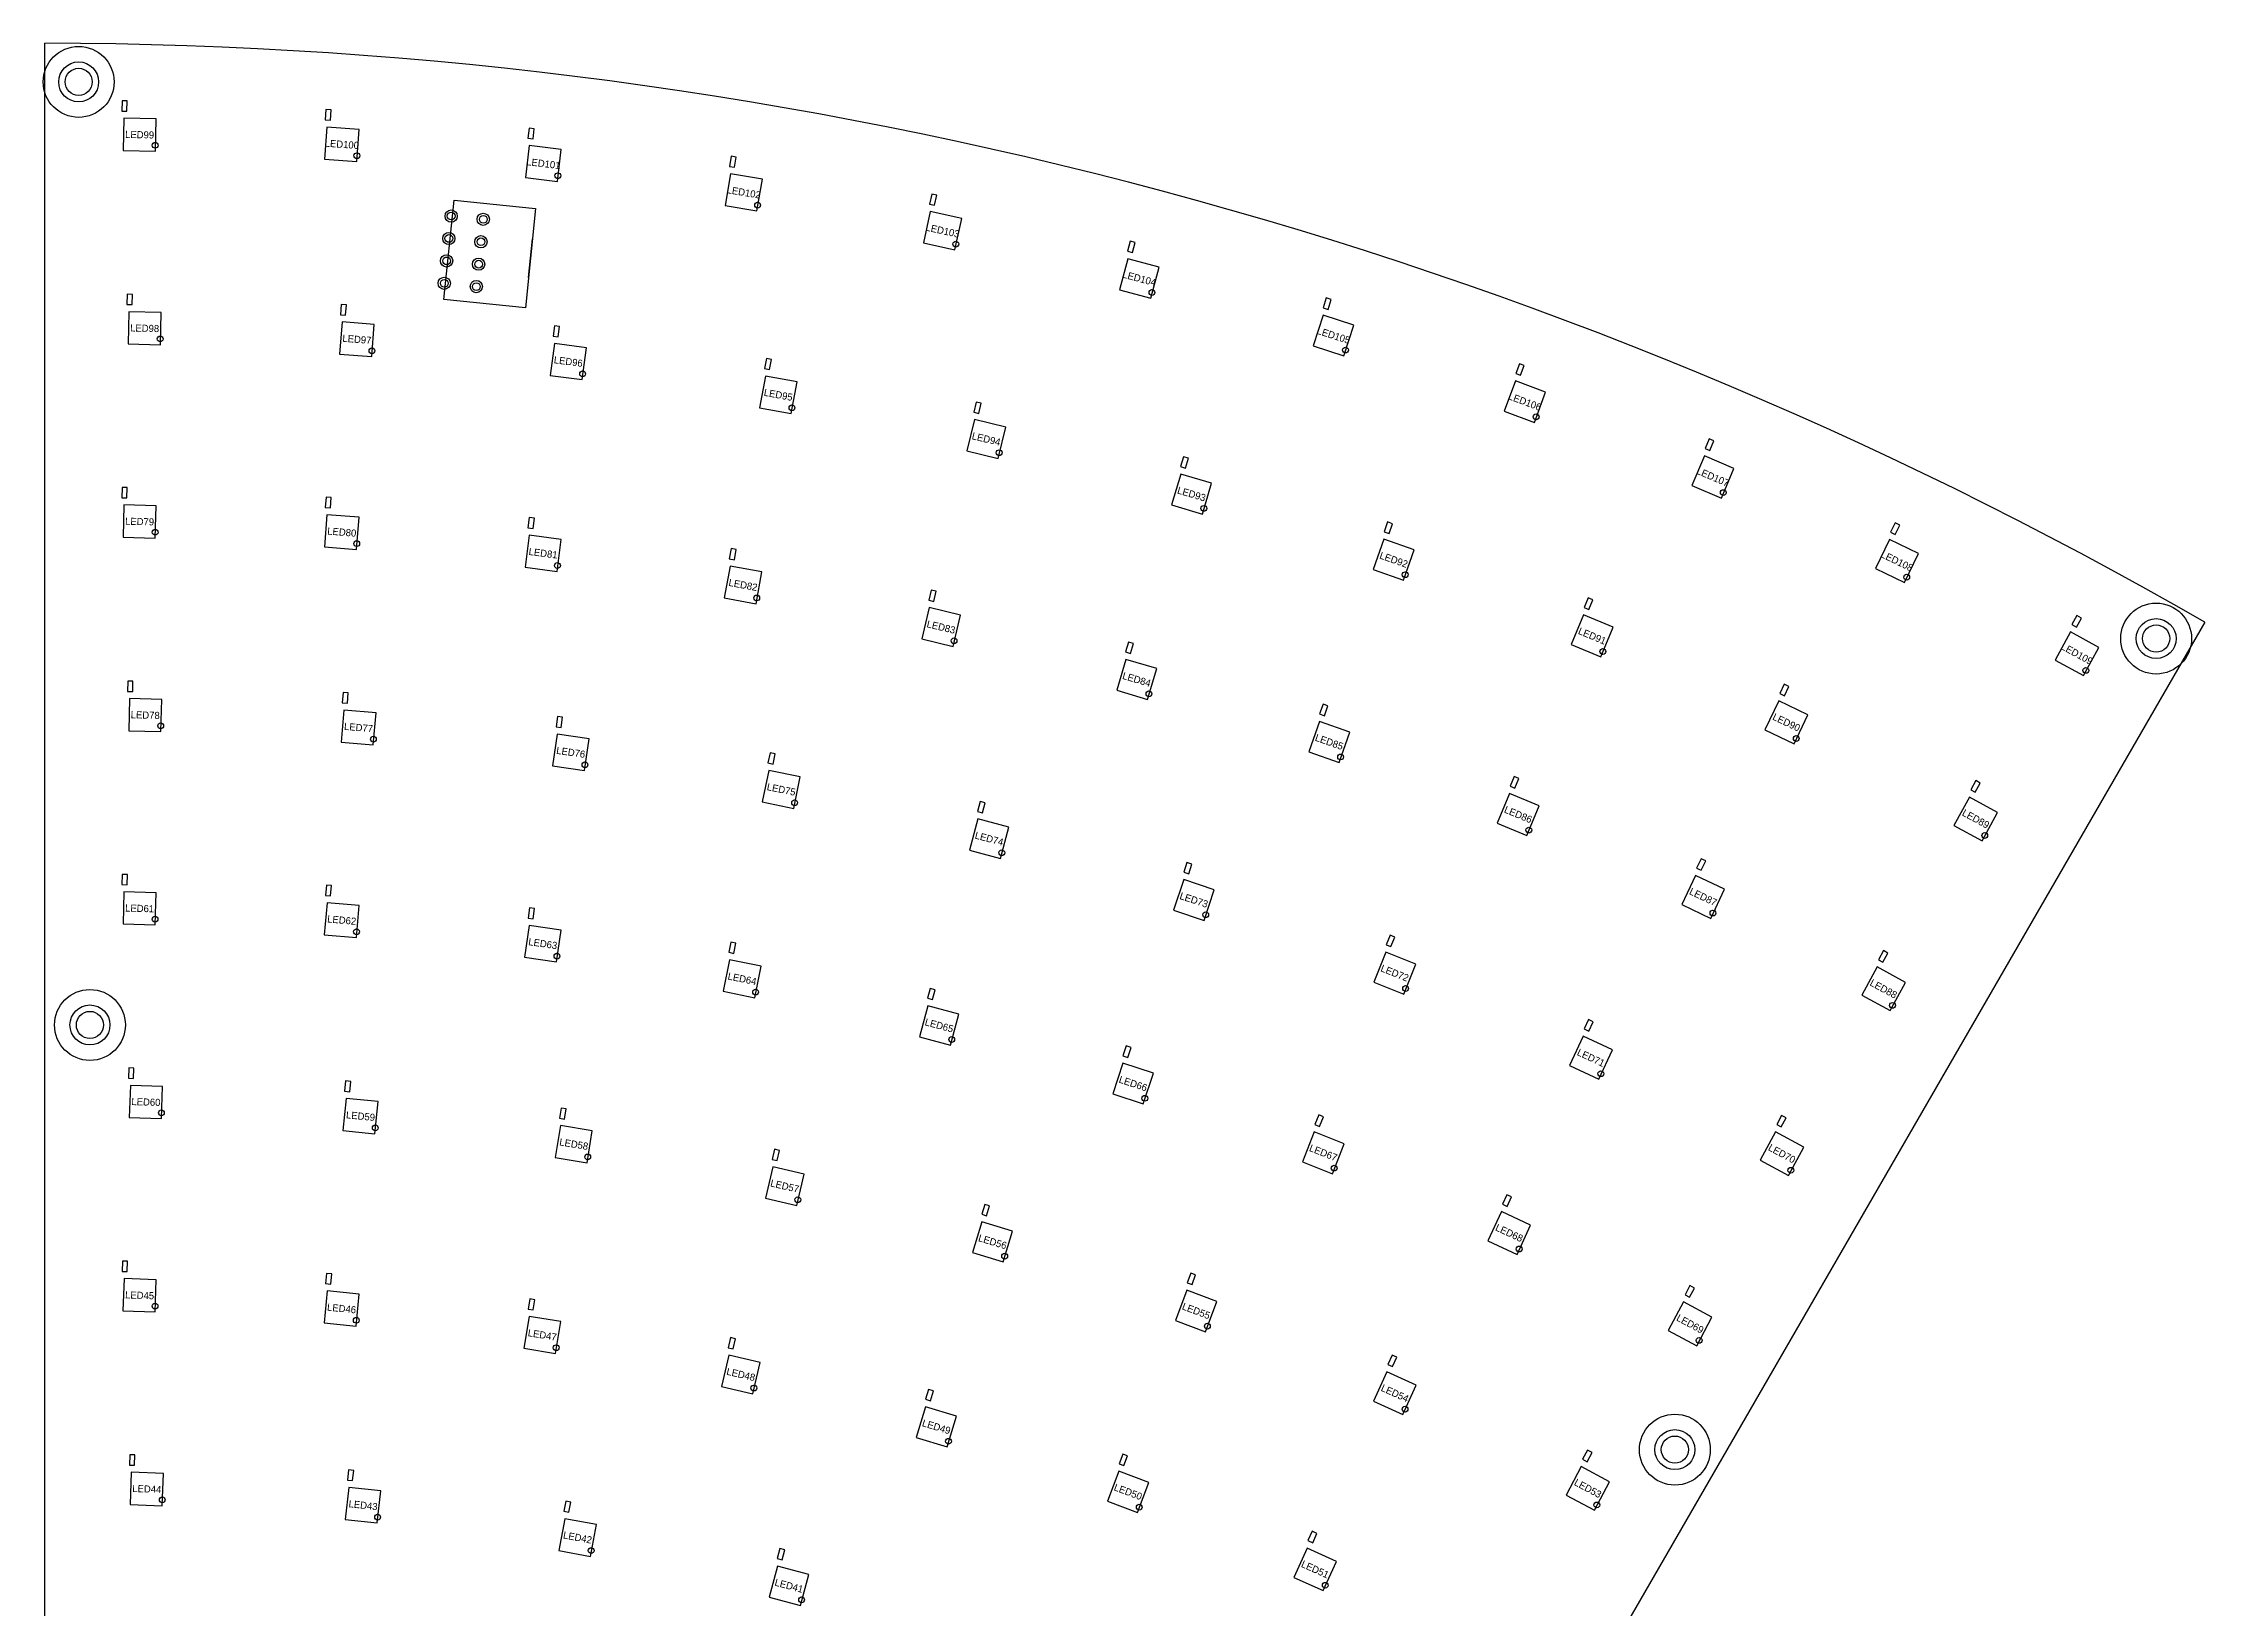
# Model space of a CAD drawing. Header units: millimetres. Extents: x -15 to 320, y -19 to 459.
# Drawn here: x -14.9 to 320.4, y 215.9 to 458.7 of the extents above; entities that cross this region are included whole.
import ezdxf
from ezdxf.enums import TextEntityAlignment as Align

# ---------------------------------------------------------------- set-up
doc = ezdxf.new("R2010")
doc.units = ezdxf.units.MM
for name, color, linetype in [('CAP', 30, 'Continuous'), ('LED', 7, 'Continuous'), ('LED-REF', 8, 'Continuous'), ('MOUNT', 1, 'Continuous'), ('OUTLINE', 2, 'Continuous'), ('WAGO', 3, 'Continuous')]:
    doc.layers.add(name, color=color, linetype=linetype)

msp = doc.modelspace()

# ---------------------------------------------------------------- linework, layer by layer
at = {"layer": 'CAP'}
for points in [[(-1.95, 448.21), (-1.92, 449.81), (-2.72, 449.83), (-2.75, 448.23), (-1.95, 448.21)], [(29.6, 446.81), (29.71, 448.4), (28.92, 448.46), (28.8, 446.86), (29.6, 446.81)], [(61.05, 443.9), (61.24, 445.49), (60.45, 445.58), (60.26, 444), (61.05, 443.9)], [(92.33, 439.5), (92.59, 441.08), (91.8, 441.21), (91.54, 439.64), (92.33, 439.5)], [(123.36, 433.62), (123.7, 435.18), (122.92, 435.35), (122.58, 433.79), (123.36, 433.62)], [(154.08, 426.27), (154.49, 427.82), (153.72, 428.02), (153.3, 426.48), (154.08, 426.27)], [(-1.16, 418.19), (-1.12, 419.79), (-1.92, 419.81), (-1.96, 418.21), (-1.16, 418.19)], [(184.41, 417.46), (184.89, 418.99), (184.13, 419.23), (183.65, 417.71), (184.41, 417.46)], [(31.97, 416.56), (32.1, 418.15), (31.3, 418.22), (31.17, 416.62), (31.97, 416.56)], [(64.97, 413.2), (65.18, 414.78), (64.39, 414.89), (64.18, 413.3), (64.97, 413.2)], [(97.75, 408.11), (98.04, 409.69), (97.26, 409.83), (96.97, 408.26), (97.75, 408.11)], [(214.29, 407.23), (214.85, 408.73), (214.1, 409.01), (213.54, 407.51), (214.29, 407.23)], [(130.22, 401.32), (130.59, 402.88), (129.82, 403.07), (129.44, 401.51), (130.22, 401.32)], [(243.65, 395.58), (244.27, 397.05), (243.54, 397.36), (242.91, 395.89), (243.65, 395.58)], [(162.29, 392.84), (162.74, 394.38), (161.98, 394.6), (161.52, 393.07), (162.29, 392.84)], [(-1.95, 388.2), (-1.9, 389.8), (-2.7, 389.82), (-2.75, 388.22), (-1.95, 388.2)], [(29.62, 386.65), (29.74, 388.25), (28.95, 388.31), (28.82, 386.71), (29.62, 386.65)], [(61.06, 383.45), (61.27, 385.04), (60.47, 385.14), (60.26, 383.56), (61.06, 383.45)], [(193.87, 382.69), (194.41, 384.2), (193.65, 384.47), (193.12, 382.96), (193.87, 382.69)], [(272.42, 382.55), (273.11, 383.99), (272.4, 384.34), (271.7, 382.9), (272.42, 382.55)], [(92.29, 378.62), (92.58, 380.19), (91.79, 380.34), (91.5, 378.76), (92.29, 378.62)], [(123.22, 372.15), (123.59, 373.71), (122.81, 373.89), (122.44, 372.34), (123.22, 372.15)], [(224.88, 370.91), (225.49, 372.38), (224.75, 372.69), (224.14, 371.21), (224.88, 370.91)], [(300.53, 368.16), (301.3, 369.57), (300.6, 369.95), (299.83, 368.54), (300.53, 368.16)], [(153.77, 364.08), (154.22, 365.61), (153.46, 365.84), (153, 364.3), (153.77, 364.08)], [(-1.06, 358.17), (-1.02, 359.77), (-1.82, 359.79), (-1.86, 358.19), (-1.06, 358.17)], [(255.22, 357.51), (255.91, 358.96), (255.19, 359.3), (254.5, 357.86), (255.22, 357.51)], [(32.25, 356.35), (32.39, 357.94), (31.6, 358.01), (31.46, 356.42), (32.25, 356.35)], [(183.86, 354.41), (184.39, 355.92), (183.64, 356.19), (183.1, 354.68), (183.86, 354.41)], [(65.41, 352.59), (65.64, 354.17), (64.85, 354.29), (64.62, 352.71), (65.41, 352.59)], [(98.29, 346.91), (98.61, 348.48), (97.83, 348.64), (97.5, 347.08), (98.29, 346.91)], [(213.4, 343.19), (214.01, 344.67), (213.27, 344.97), (212.66, 343.49), (213.4, 343.19)], [(284.83, 342.55), (285.59, 343.95), (284.89, 344.34), (284.13, 342.93), (284.83, 342.55)], [(130.78, 339.34), (131.2, 340.88), (130.42, 341.09), (130.01, 339.54), (130.78, 339.34)], [(242.31, 330.43), (243, 331.88), (242.28, 332.22), (241.59, 330.78), (242.31, 330.43)], [(-1.94, 328.18), (-1.89, 329.78), (-2.69, 329.8), (-2.74, 328.2), (-1.94, 328.18)], [(162.78, 329.88), (163.28, 331.4), (162.52, 331.65), (162.02, 330.13), (162.78, 329.88)], [(29.64, 326.46), (29.78, 328.05), (28.98, 328.12), (28.84, 326.53), (29.64, 326.46)], [(61.06, 322.91), (61.29, 324.49), (60.5, 324.61), (60.27, 323.02), (61.06, 322.91)], [(92.22, 317.53), (92.54, 319.1), (91.76, 319.26), (91.44, 317.7), (92.22, 317.53)], [(194.17, 318.58), (194.77, 320.07), (194.02, 320.36), (193.43, 318.88), (194.17, 318.58)], [(270.51, 316.18), (271.28, 317.59), (270.58, 317.97), (269.81, 316.56), (270.51, 316.18)], [(123.02, 310.36), (123.43, 311.9), (122.66, 312.11), (122.24, 310.57), (123.02, 310.36)], [(224.86, 305.48), (225.54, 306.93), (224.81, 307.26), (224.13, 305.81), (224.86, 305.48)], [(153.34, 301.4), (153.85, 302.92), (153.09, 303.17), (152.58, 301.66), (153.34, 301.4)], [(-0.94, 298.14), (-0.89, 299.74), (-1.69, 299.77), (-1.74, 298.17), (-0.94, 298.14)], [(32.6, 296.08), (32.76, 297.67), (31.97, 297.75), (31.81, 296.16), (32.6, 296.08)], [(65.94, 291.82), (66.2, 293.4), (65.42, 293.53), (65.15, 291.95), (65.94, 291.82)], [(183.1, 290.7), (183.69, 292.19), (182.95, 292.48), (182.36, 291), (183.1, 290.7)], [(254.73, 290.61), (255.49, 292.02), (254.78, 292.4), (254.03, 290.99), (254.73, 290.61)], [(98.93, 285.4), (99.3, 286.96), (98.52, 287.14), (98.15, 285.58), (98.93, 285.4)], [(131.43, 276.83), (131.9, 278.36), (131.13, 278.59), (130.67, 277.06), (131.43, 276.83)], [(212.18, 278.29), (212.86, 279.74), (212.13, 280.07), (211.46, 278.62), (212.18, 278.29)], [(-1.92, 268.16), (-1.87, 269.76), (-2.67, 269.78), (-2.72, 268.18), (-1.92, 268.16)], [(29.66, 266.22), (29.82, 267.82), (29.02, 267.89), (28.87, 266.3), (29.66, 266.22)], [(163.3, 266.15), (163.86, 267.65), (163.12, 267.93), (162.55, 266.44), (163.3, 266.15)], [(240.49, 264.2), (241.25, 265.61), (240.55, 265.99), (239.79, 264.58), (240.49, 264.2)], [(61.06, 262.23), (61.32, 263.8), (60.53, 263.93), (60.27, 262.36), (61.06, 262.23)], [(92.12, 256.18), (92.48, 257.74), (91.71, 257.92), (91.34, 256.36), (92.12, 256.18)], [(194.4, 253.42), (195.06, 254.87), (194.33, 255.2), (193.67, 253.75), (194.4, 253.42)], [(122.72, 248.12), (123.19, 249.65), (122.42, 249.89), (121.96, 248.35), (122.72, 248.12)], [(-0.78, 238.11), (-0.72, 239.71), (-1.52, 239.74), (-1.58, 238.14), (-0.78, 238.11)], [(152.73, 238.08), (153.3, 239.57), (152.55, 239.86), (151.98, 238.36), (152.73, 238.08)], [(224.6, 238.67), (225.36, 240.08), (224.65, 240.46), (223.9, 239.05), (224.6, 238.67)], [(33.05, 235.73), (33.23, 237.32), (32.44, 237.41), (32.26, 235.82), (33.05, 235.73)], [(66.62, 230.82), (66.92, 232.4), (66.13, 232.54), (65.83, 230.97), (66.62, 230.82)], [(99.72, 223.43), (100.14, 224.97), (99.36, 225.18), (98.95, 223.63), (99.72, 223.43)], [(182.02, 226.09), (182.68, 227.55), (181.95, 227.88), (181.29, 226.42), (182.02, 226.09)]]:
    msp.add_lwpolyline(points, dxfattribs=at)
at = {"layer": 'LED'}
for points in [[(-2.55, 442.12), (2.45, 442), (2.57, 447), (-2.43, 447.12), (-2.55, 442.12)], [(28.72, 440.75), (33.7, 440.4), (34.06, 445.38), (29.07, 445.74), (28.72, 440.75)], [(59.88, 437.9), (64.84, 437.3), (65.44, 442.27), (60.47, 442.86), (59.88, 437.9)], [(90.87, 433.56), (95.8, 432.73), (96.63, 437.66), (91.7, 438.49), (90.87, 433.56)], [(121.62, 427.76), (126.51, 426.69), (127.57, 431.58), (122.68, 432.64), (121.62, 427.76)], [(152.06, 420.49), (156.89, 419.2), (158.19, 424.03), (153.36, 425.32), (152.06, 420.49)], [(-1.77, 412.1), (3.23, 411.97), (3.36, 416.97), (-1.64, 417.1), (-1.77, 412.1)], [(182.12, 411.79), (186.88, 410.27), (188.41, 415.03), (183.64, 416.55), (182.12, 411.79)], [(31.04, 410.51), (36.03, 410.12), (36.42, 415.1), (31.44, 415.5), (31.04, 410.51)], [(63.73, 407.21), (68.69, 406.56), (69.34, 411.51), (64.38, 412.17), (63.73, 407.21)], [(96.2, 402.2), (101.11, 401.29), (102.03, 406.2), (97.11, 407.11), (96.2, 402.2)], [(211.73, 401.67), (216.42, 399.92), (218.17, 404.61), (213.48, 406.35), (211.73, 401.67)], [(128.36, 395.5), (133.22, 394.33), (134.39, 399.19), (129.53, 400.36), (128.36, 395.5)], [(240.83, 390.15), (245.43, 388.18), (247.39, 392.78), (242.8, 394.74), (240.83, 390.15)], [(160.13, 387.12), (164.92, 385.7), (166.34, 390.49), (161.55, 391.91), (160.13, 387.12)], [(-2.56, 382.11), (2.44, 381.98), (2.57, 386.98), (-2.42, 387.11), (-2.56, 382.11)], [(28.69, 380.6), (33.67, 380.21), (34.07, 385.2), (29.08, 385.59), (28.69, 380.6)], [(59.81, 377.47), (64.77, 376.81), (65.42, 381.77), (60.47, 382.42), (59.81, 377.47)], [(191.41, 377.09), (196.12, 375.42), (197.79, 380.14), (193.08, 381.81), (191.41, 377.09)], [(269.35, 377.26), (273.84, 375.07), (276.03, 379.57), (271.53, 381.75), (269.35, 377.26)], [(90.73, 372.7), (95.65, 371.79), (96.56, 376.71), (91.64, 377.62), (90.73, 372.7)], [(121.36, 366.33), (126.22, 365.16), (127.39, 370.02), (122.52, 371.19), (121.36, 366.33)], [(222.13, 365.44), (226.75, 363.53), (228.66, 368.15), (224.04, 370.06), (222.13, 365.44)], [(297.22, 363.02), (301.6, 360.63), (304, 365.01), (299.61, 367.41), (297.22, 363.02)], [(151.61, 358.36), (156.4, 356.94), (157.82, 361.73), (153.03, 363.15), (151.61, 358.36)], [(-1.69, 352.08), (3.31, 351.94), (3.45, 356.94), (-1.54, 357.08), (-1.69, 352.08)], [(252.19, 352.2), (256.71, 350.05), (258.86, 354.56), (254.35, 356.71), (252.19, 352.2)], [(31.27, 350.31), (36.25, 349.87), (36.69, 354.85), (31.71, 355.29), (31.27, 350.31)], [(181.4, 348.81), (186.11, 347.14), (187.78, 351.86), (183.07, 353.53), (181.4, 348.81)], [(64.08, 346.62), (69.03, 345.9), (69.75, 350.84), (64.8, 351.57), (64.08, 346.62)], [(96.61, 341.03), (101.51, 340.02), (102.52, 344.92), (97.62, 345.93), (96.61, 341.03)], [(210.65, 337.73), (215.27, 335.81), (217.18, 340.43), (212.56, 342.34), (210.65, 337.73)], [(281.52, 337.4), (285.92, 335.02), (288.3, 339.41), (283.91, 341.8), (281.52, 337.4)], [(128.77, 333.56), (133.6, 332.27), (134.89, 337.1), (130.06, 338.39), (128.77, 333.56)], [(160.43, 324.23), (165.18, 322.66), (166.75, 327.41), (162.01, 328.98), (160.43, 324.23)], [(239.28, 325.12), (243.79, 322.97), (245.94, 327.48), (241.43, 329.63), (239.28, 325.12)], [(-2.56, 322.1), (2.44, 321.95), (2.58, 326.95), (-2.42, 327.09), (-2.56, 322.1)], [(28.66, 320.42), (33.64, 319.99), (34.08, 324.97), (29.09, 325.4), (28.66, 320.42)], [(59.73, 316.94), (64.68, 316.21), (65.4, 321.16), (60.46, 321.88), (59.73, 316.94)], [(90.55, 311.65), (95.44, 310.64), (96.45, 315.54), (91.56, 316.55), (90.55, 311.65)], [(191.5, 313.08), (196.15, 311.23), (198, 315.88), (193.35, 317.72), (191.5, 313.08)], [(267.21, 311.04), (271.6, 308.65), (273.99, 313.04), (269.59, 315.43), (267.21, 311.04)], [(121, 304.58), (125.83, 303.29), (127.13, 308.12), (122.3, 309.41), (121, 304.58)], [(221.87, 300.14), (226.4, 298.02), (228.52, 302.56), (223.99, 304.67), (221.87, 300.14)], [(151, 295.75), (155.74, 294.18), (157.32, 298.93), (152.57, 300.5), (151, 295.75)], [(-1.59, 292.06), (3.41, 291.9), (3.57, 296.89), (-1.43, 297.06), (-1.59, 292.06)], [(31.56, 290.05), (36.53, 289.56), (37.03, 294.54), (32.05, 295.03), (31.56, 290.05)], [(64.51, 285.88), (69.44, 285.06), (70.25, 290), (65.32, 290.81), (64.51, 285.88)], [(180.43, 285.2), (185.07, 283.35), (186.92, 288), (182.27, 289.84), (180.43, 285.2)], [(251.44, 285.45), (255.84, 283.08), (258.21, 287.48), (253.81, 289.85), (251.44, 285.45)], [(97.11, 279.56), (101.98, 278.43), (103.11, 283.29), (98.25, 284.43), (97.11, 279.56)], [(129.23, 271.12), (134.02, 269.67), (135.47, 274.46), (130.68, 275.91), (129.23, 271.12)], [(209.19, 272.95), (213.73, 270.83), (215.84, 275.37), (211.31, 277.48), (209.19, 272.95)], [(-2.57, 262.08), (2.43, 261.91), (2.59, 266.91), (-2.41, 267.07), (-2.57, 262.08)], [(28.62, 260.2), (33.59, 259.71), (34.08, 264.68), (29.11, 265.17), (28.62, 260.2)], [(160.73, 260.6), (165.41, 258.84), (167.17, 263.52), (162.49, 265.28), (160.73, 260.6)], [(237.2, 259.05), (241.6, 256.67), (243.97, 261.07), (239.57, 263.45), (237.2, 259.05)], [(59.62, 256.28), (64.55, 255.47), (65.37, 260.4), (60.43, 261.21), (59.62, 256.28)], [(90.3, 250.34), (95.17, 249.21), (96.3, 254.08), (91.43, 255.21), (90.3, 250.34)], [(191.47, 248.05), (196.03, 245.98), (198.09, 250.54), (193.54, 252.6), (191.47, 248.05)], [(120.52, 242.42), (125.31, 240.96), (126.76, 245.75), (121.97, 247.2), (120.52, 242.42)], [(-1.46, 232.03), (3.53, 231.84), (3.72, 236.84), (-1.28, 237.03), (-1.46, 232.03)], [(150.16, 232.53), (154.84, 230.77), (156.6, 235.44), (151.92, 237.21), (150.16, 232.53)], [(221.33, 233.5), (225.74, 231.15), (228.1, 235.56), (223.69, 237.91), (221.33, 233.5)], [(31.92, 229.72), (36.89, 229.16), (37.45, 234.13), (32.48, 234.69), (31.92, 229.72)], [(65.04, 224.91), (69.96, 223.98), (70.88, 228.9), (65.97, 229.83), (65.04, 224.91)], [(179.09, 220.72), (183.65, 218.66), (185.71, 223.21), (181.16, 225.27), (179.09, 220.72)], [(97.71, 217.65), (102.54, 216.36), (103.83, 221.18), (99, 222.48), (97.71, 217.65)]]:
    msp.add_lwpolyline(points, dxfattribs=at)
for centre in [(2.42, 442.91), (33.72, 441.3), (64.9, 438.2), (95.9, 433.63), (126.65, 427.58), (157.08, 420.08), (3.2, 412.87), (36.05, 411.02), (187.11, 411.14), (68.75, 407.45), (101.23, 402.18), (216.69, 400.78), (133.38, 395.22), (245.73, 389.03), (165.13, 386.58), (2.42, 382.88), (33.7, 381.11), (64.84, 377.71), (196.38, 376.29), (274.19, 375.9), (95.76, 372.68), (126.38, 366.04), (227.05, 364.38), (301.99, 361.44), (156.61, 357.81), (3.28, 352.84), (36.28, 350.77), (257.05, 350.88), (69.11, 346.79), (186.36, 348.01), (101.64, 340.91), (215.56, 336.66), (286.3, 335.83), (133.78, 333.15), (2.41, 322.85), (165.42, 323.53), (244.13, 323.8), (33.67, 320.89), (64.76, 317.11), (95.58, 311.53), (196.44, 312.09), (271.99, 309.47), (126.02, 304.17), (226.74, 298.86), (155.98, 295.05), (3.39, 292.8), (36.57, 290.46), (69.54, 285.96), (185.36, 284.21), (256.22, 283.89), (102.13, 279.31), (214.06, 271.67), (134.23, 270.55), (2.4, 262.81), (33.63, 260.61), (165.68, 259.7), (64.65, 256.36), (241.98, 257.49), (95.32, 250.1), (196.36, 246.82), (125.52, 241.84), (3.52, 232.75), (155.11, 231.62), (226.12, 231.96), (36.94, 230.06), (70.07, 224.88), (183.97, 219.5), (102.72, 217.24)]:
    msp.add_circle(centre, 0.45, dxfattribs=at)
at = {"layer": 'MOUNT'}
for centre, radius in [((-9.45, 452.75), 5.5), ((-9.45, 452.75), 3.1), ((-9.45, 452.75), 2.11), ((312.89, 366.38), 5.5), ((312.89, 366.38), 3.1), ((312.89, 366.38), 2.11), ((-7.7, 306.43), 5.5), ((-7.7, 306.43), 3.1), ((-7.7, 306.43), 2.11), ((238.22, 240.54), 5.5), ((238.22, 240.54), 3.1), ((238.22, 240.54), 2.11)]:
    msp.add_circle(centre, radius, dxfattribs=at)
at = {"layer": 'OUTLINE'}
for p, q in [((-14.7, 10.75), (-14.7, 458.75)), ((320.44, 368.95), (96.44, -19.03))]:
    msp.add_line(p, q, dxfattribs=at)
msp.add_arc((-15.7, -215.25), 674, 60.085, 89.915, dxfattribs=at)
at = {"layer": 'WAGO'}
msp.add_line((60.34, 422.42), (60.96, 428.39), dxfattribs=at)
msp.add_lwpolyline([(47.22, 418.99), (48.81, 434.41), (61.44, 433.11), (59.86, 417.69), (47.22, 418.99)], dxfattribs=at)
for centre, radius in [((48.35, 431.94), 0.95), ((47.99, 428.46), 0.95), ((48.35, 431.94), 0.6), ((53.33, 431.43), 0.95), ((53.33, 431.43), 0.6), ((47.99, 428.46), 0.6), ((52.97, 427.95), 0.95), ((52.97, 427.95), 0.6), ((47.64, 424.98), 0.95), ((47.64, 424.98), 0.6), ((52.61, 424.47), 0.95), ((52.61, 424.47), 0.6), ((47.28, 421.5), 0.95), ((47.28, 421.5), 0.6), ((52.25, 420.99), 0.95), ((52.25, 420.99), 0.6)]:
    msp.add_circle(centre, radius, dxfattribs=at)

# ---------------------------------------------------------------- texts
at = {"layer": 'LED-REF'}
for s, rotation, p in [('LED99', 358.636, (0.01, 444.56)), ('LED100', 355.909, (31.39, 443.07)), ('LED101', 353.182, (62.66, 440.08)), ('LED102', 350.455, (93.75, 435.61)), ('LED103', 347.727, (124.6, 429.67)), ('LED104', 345, (155.12, 422.26)), ('LED98', 358.5, (0.79, 414.53)), ('LED97', 355.5, (33.73, 412.81)), ('LED105', 342.273, (185.26, 413.41)), ('LED96', 352.5, (66.53, 409.36)), ('LED95', 349.5, (99.11, 404.2)), ('LED106', 339.545, (214.95, 403.14)), ('LED94', 346.5, (131.37, 397.34)), ('LED107', 336.818, (244.11, 391.46)), ('LED93', 343.5, (163.23, 388.81)), ('LED79', 358.5, (0.01, 384.54)), ('LED80', 355.5, (31.38, 382.9)), ('LED81', 352.5, (62.62, 379.62)), ('LED92', 340.5, (194.6, 378.61)), ('LED108', 334.091, (272.69, 378.41)), ('LED82', 349.5, (93.64, 374.7)), ('LED83', 346.5, (124.37, 368.17)), ('LED91', 337.5, (225.39, 366.79)), ('LED109', 331.364, (300.61, 364.02)), ('LED84', 343.5, (154.71, 360.04)), ('LED78', 358.333, (0.88, 354.51)), ('LED77', 355, (33.98, 352.58)), ('LED90', 334.5, (255.53, 353.38)), ('LED76', 351.667, (66.91, 348.73)), ('LED85', 340.5, (184.59, 350.34)), ('LED75', 348.333, (99.57, 342.97)), ('LED86', 337.5, (213.91, 339.08)), ('LED89', 331.5, (284.91, 338.41)), ('LED74', 345, (131.83, 335.33)), ('LED73', 341.667, (163.59, 325.82)), ('LED87', 334.5, (242.61, 326.3)), ('LED61', 358.333, (0.01, 324.52)), ('LED62', 355, (31.37, 322.7)), ('LED63', 351.667, (62.57, 319.05)), ('LED72', 338.333, (194.75, 314.48)), ('LED64', 348.333, (93.5, 313.59)), ('LED88', 331.5, (270.6, 312.04)), ('LED65', 345, (124.07, 306.35)), ('LED71', 335, (225.2, 301.35)), ('LED66', 341.667, (154.16, 297.34)), ('LED60', 358.125, (0.99, 294.48)), ('LED59', 354.375, (34.29, 292.29)), ('LED58', 350.625, (67.38, 287.94)), ('LED67', 338.333, (183.67, 286.6)), ('LED70', 331.667, (254.83, 286.47)), ('LED57', 346.875, (100.11, 281.43)), ('LED68', 335, (212.52, 274.16)), ('LED56', 343.125, (132.35, 272.79)), ('LED45', 358.125, (0.01, 264.49)), ('LED46', 354.375, (31.35, 262.44)), ('LED55', 339.375, (163.95, 262.06)), ('LED47', 350.625, (62.49, 258.34)), ('LED69', 331.667, (240.59, 260.06)), ('LED48', 346.875, (93.3, 252.21)), ('LED54', 335.625, (194.78, 249.29)), ('LED49', 343.125, (123.64, 244.08)), ('LED44', 357.857, (1.13, 234.44)), ('LED50', 339.375, (153.38, 233.99)), ('LED53', 331.875, (224.72, 234.53)), ('LED43', 353.571, (34.69, 231.92)), ('LED42', 349.286, (67.96, 226.91)), ('LED51', 335.625, (182.4, 221.97)), ('LED41', 345, (100.77, 219.42))]:
    msp.add_text(s, height=1.1, rotation=rotation, dxfattribs=at).set_placement(p, align=Align.MIDDLE_CENTER)

doc.saveas('drawing.dxf')
